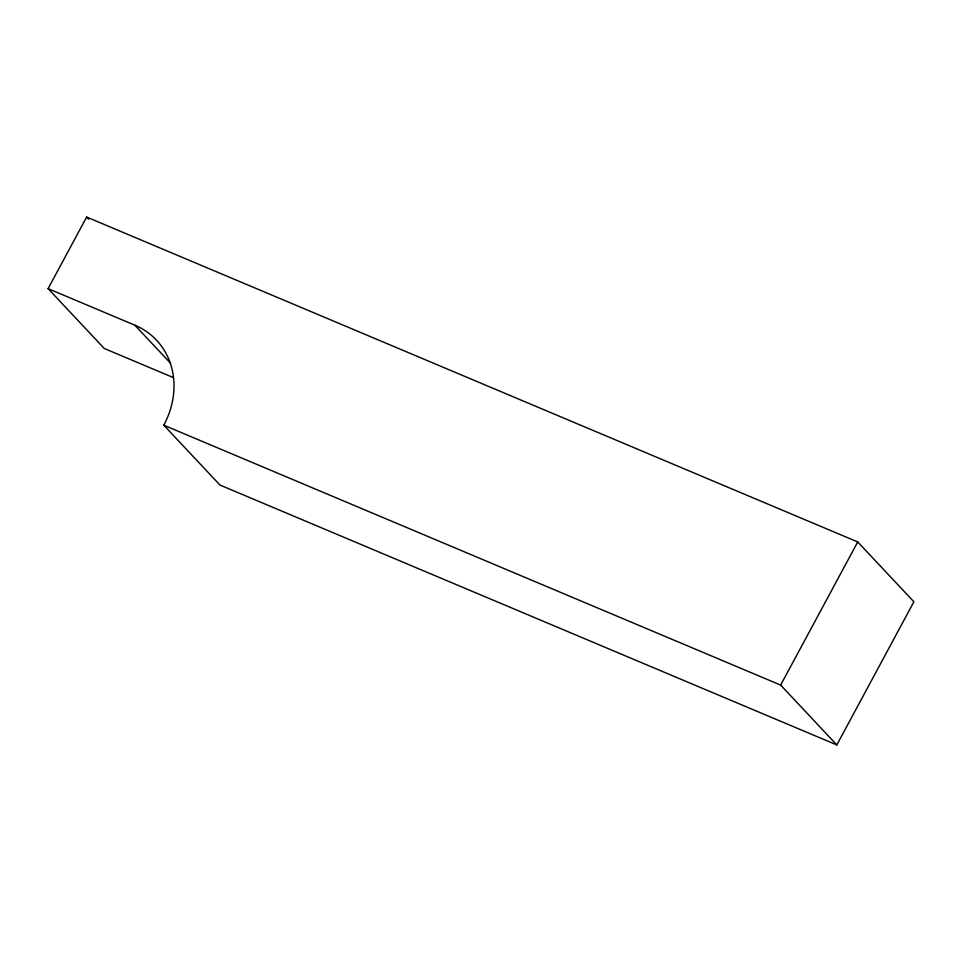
<?xml version="1.0" encoding="UTF-8"?>
<svg xmlns="http://www.w3.org/2000/svg" width="962" height="962" viewBox="0 0 962 962"><rect width="100%" height="100%" fill="white"/><g stroke="black" fill="none" stroke-linecap="round" stroke-linejoin="round"><path stroke-width="1.44" d="M48.1 288.636L86.64 217.063L857.731 541.943L913.9 601.779L836.82 744.937L219.949 485.04L163.78 425.192A82.624 71.705 -43.2 0 0 134.848 325.192L48.1 288.636L104.269 348.484L173.124 377.489M836.82 744.937L780.651 685.088L857.731 541.943M163.78 425.192L780.651 685.088M86.64 217.063L88.684 219.24M134.848 325.192L170.599 363.275"/></g></svg>
